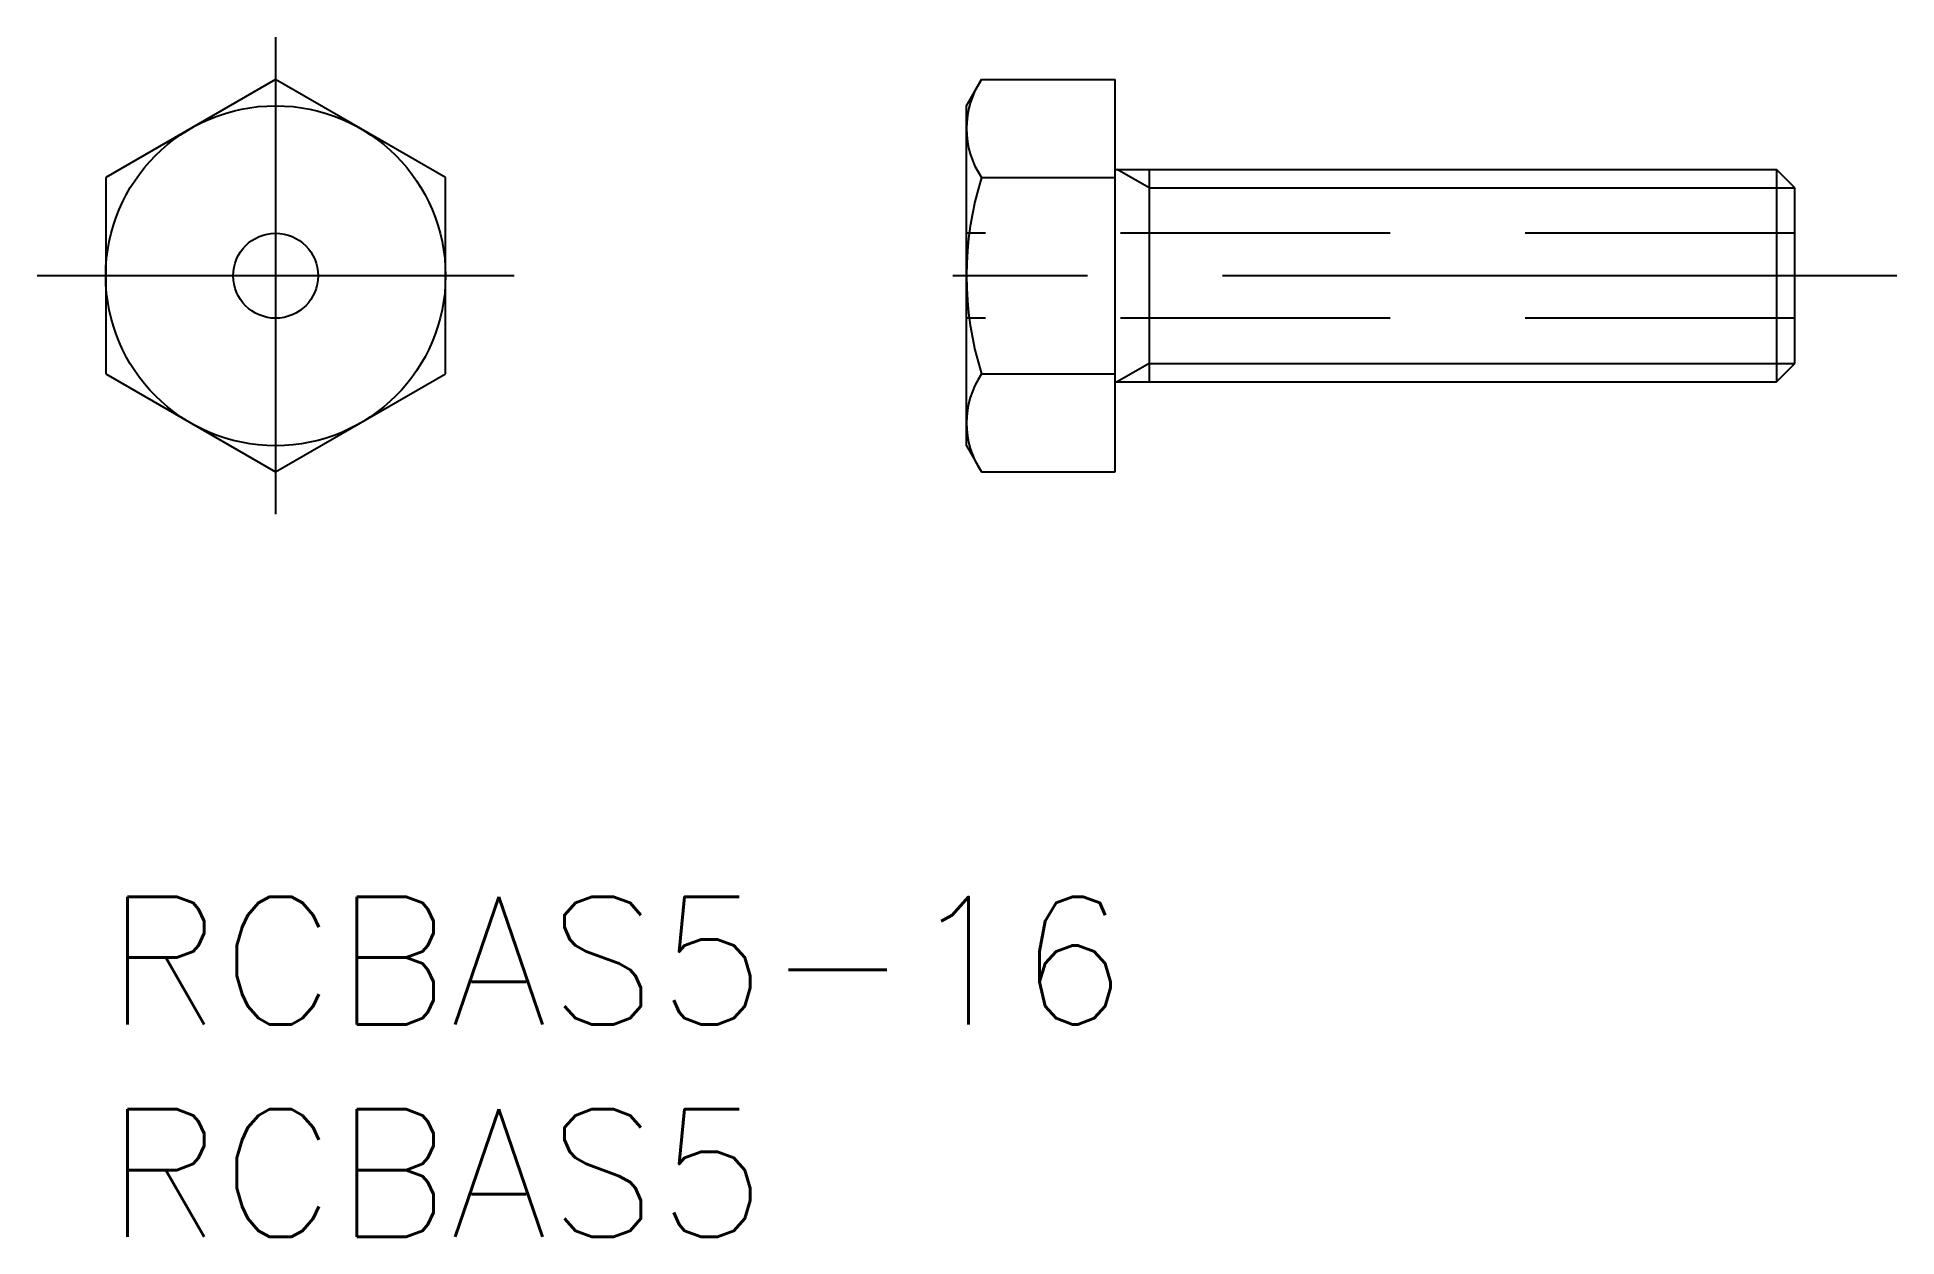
# Model space of a CAD drawing. Extents: x -1.6 to 42.2, y -8 to 20.2.
import ezdxf

# ---------------------------------------------------------------- set-up
doc = ezdxf.new("R2010")
doc.units = 0
doc.header["$LTSCALE"] = 0.5
doc.linetypes.add('CENTER', pattern=[50.8, 31.75, -6.35, 6.35, -6.35])
doc.linetypes.add('DASHED', pattern=[19.05, 12.7, -6.35])
for name, color, linetype in [('MSM_CENTER', 1, 'CENTER'), ('MSM_CONTINUOUS', 7, 'CONTINUOUS'), ('MSM_DASHED', 4, 'DASHED'), ('MSM_NARROW', 5, 'CONTINUOUS'), ('MSM_PART_NUMBER', 7, 'CONTINUOUS')]:
    doc.layers.add(name, color=color, linetype=linetype)
doc.styles.get("Standard").update_dxf_attribs({"font": 'txt.shx', "height": 1, "bigfont": 'bigfont.shx'})

# ---------------------------------------------------------------- blocks, each defined once
blk = doc.blocks.new('*U2')
at = {"layer": 'MSM_PART_NUMBER'}
blk.add_text('RCBAS5-16', height=3, dxfattribs=at).set_placement((0, -3))
blk = doc.blocks.new('*U3')
at = {"layer": 'MSM_PART_NUMBER'}
blk.add_text('RCBAS5', height=3, dxfattribs=at).set_placement((0, -8))

msp = doc.modelspace()

# ---------------------------------------------------------------- linework, layer by layer
at = {"layer": 'MSM_CENTER'}
for p, q in [((4, 20.233), (4, 9.005)), ((9.613, 14.619), (-1.613, 14.619)), ((42.165, 14.619), (17.604, 14.619))]:
    msp.add_line(p, q, dxfattribs=at)
at = {"layer": 'MSM_CONTINUOUS'}
for p, q in [((4, 19.238), (0, 16.928)), ((8, 16.928), (4, 19.238)), ((20.263, 18.619), (20.62, 19.238)), ((20.62, 19.238), (23.763, 19.238)), ((23.763, 10), (23.763, 19.238)), ((20.263, 10.619), (20.263, 18.619)), ((23.763, 17.119), (39.33, 17.119)), ((24.563, 17.119), (24.563, 12.119)), ((39.763, 16.686), (39.33, 17.119)), ((39.33, 17.119), (39.33, 12.119)), ((0, 16.928), (0, 12.309)), ((8, 12.309), (8, 16.928)), ((20.62, 16.928), (23.763, 16.928)), ((39.763, 12.552), (39.763, 16.686)), ((0, 12.309), (4, 10)), ((4, 10), (8, 12.309)), ((20.62, 12.309), (23.763, 12.309)), ((39.33, 12.119), (39.763, 12.552)), ((23.763, 12.119), (39.33, 12.119)), ((20.263, 10.619), (20.62, 10)), ((20.62, 10), (23.763, 10))]:
    msp.add_line(p, q, dxfattribs=at)
for radius in [4, 1]:
    msp.add_circle((4, 14.619), radius, dxfattribs=at)
for centre, radius, start, end in [((22.308, 18.083), 2.045, 145.6158, 214.3842), ((27.906, 14.619), 7.643, 162.412, 197.588), ((22.308, 11.155), 2.045, 145.6158, 214.3842)]:
    msp.add_arc(centre, radius, start, end, dxfattribs=at)
at = {"layer": 'MSM_DASHED'}
for p, q in [((39.763, 15.619), (20.263, 15.619)), ((39.763, 13.619), (20.263, 13.619))]:
    msp.add_line(p, q, dxfattribs=at)
at = {"layer": 'MSM_NARROW'}
for p, q in [((24.563, 16.686), (23.813, 17.119)), ((24.563, 16.686), (39.763, 16.686)), ((24.563, 12.552), (23.813, 12.119)), ((24.563, 12.552), (39.763, 12.552))]:
    msp.add_line(p, q, dxfattribs=at)

# ---------------------------------------------------------------- block references
at = {"layer": 'MSM_CONTINUOUS'}
for name in ['*U2', '*U3']:
    msp.add_blockref(name, (0, 0), dxfattribs=at)

doc.saveas('drawing.dxf')
